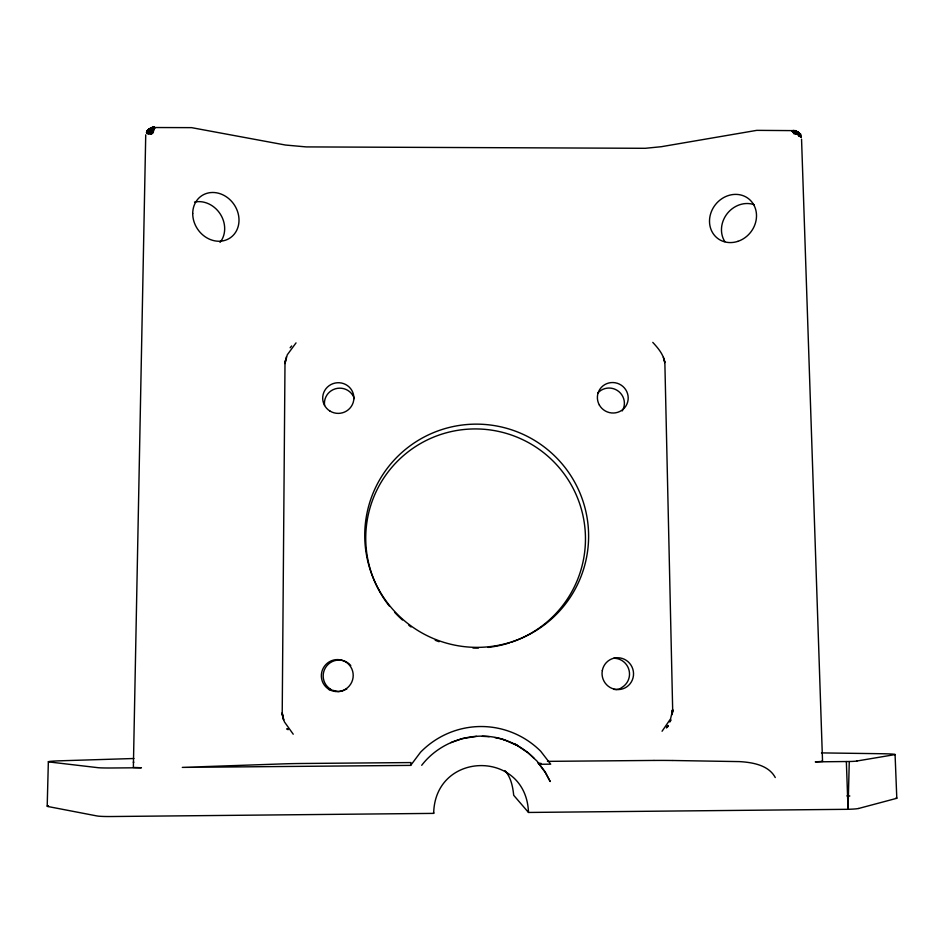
<?xml version="1.0" encoding="UTF-8"?>
<svg xmlns="http://www.w3.org/2000/svg" width="944" height="944" viewBox="0 0 944 944"><rect width="100%" height="100%" fill="white"/><g stroke="black" fill="none" stroke-linecap="round" stroke-linejoin="round"><path stroke-width="1.42" d="M133.918 758.504L60.853 760.781A17.96 0.767 -1.1 0 0 49.053 761.95L97.893 767.673A19.293 0.873 -1 0 0 112.737 767.979L141.435 767.755L133.364 767.437L145.73 134.827M47.2 806.129L48.356 761.69M792.677 131.617L800.276 135.488L798.258 132.597L792.217 131.039L796.547 131.334L800.323 136.656C799.804 133.092 795.898 129.446 792.217 131.039C799.297 131.299 807.557 139.075 792.217 131.039L797.656 131.948L800.217 134.544L801.137 137.081L798.707 132.75L794.034 130.626L756.769 130.355L661.284 146.709L645.295 148.302L306.198 146.91L285.454 145.034L191.538 127.641L153.4 127.523L149.317 129.057L146.403 132.573L150.415 128.408L154.946 127.983C151.937 126.413 144.467 130.815 147.972 133.623C159.253 124.03 152.421 125.611 146.757 132.349C147.111 127.735 161.813 125.918 150.049 128.691C141.871 136.349 150.533 126.461 154.25 127.475M504.993 770.611C510.928 777.372 512.804 786.588 513.701 795.296L528.487 812.454L848.054 809.303L849.27 761.501L815.286 761.855L822.543 761.407L801.55 139.134M154.698 127.593C151.559 126.826 149.624 131.629 151.488 133.836C155.323 125.021 154.167 127.121 150.662 134.107M147.972 133.623L149.73 129.363L154.073 127.782L150.131 128.573L146.662 132.254L151.89 131.133L153.376 132.172L152.645 132.962L151.772 133.682L151.134 132.88L151.394 129.54L154.438 127.464M150.757 128.254C146.143 129.564 151.524 132.715 153.294 130.461C156.598 122.649 140.219 134.544 151.677 132.809L152.385 133.08C155.548 128.95 153.058 126.154 149.069 129.269M154.627 128.219C153.247 131.192 148.326 127.995 146.863 131.7M410.664 765.395L410.947 762.563L301.844 763.495A37.689 1.817 -0.7 0 0 283.011 763.885L182.298 767.389L410.664 765.395L420.54 752.226A86.966 85.338 -86.8 0 1 540.664 751.2L550.682 764.168L539.697 764.262L538.493 763.484M153.518 127.593L150.698 129.564L150.297 133.812L153.471 130.838L149.046 130.484L146.662 132.254M291.637 345.952L290.127 347.77M48.002 806.53L96.831 815.923A19.376 1.451 -1.4 0 0 111.628 816.525L433.674 813.386C434.889 750.374 526.245 749.288 528.487 812.454M296.027 342.896L287.259 354.838L284.994 363.558L282.209 714.03L284.404 721.853L293.23 734.208M151.772 133.682L152.55 128.443L154.58 127.7C149.187 126.107 145.376 133.954 152.81 131.7L152.48 129.67L154.155 128.207L152.244 128.915L148.527 133.871L149.825 129.564L153.86 127.924L149.73 129.363L146.886 132.667L150.049 128.691L153.778 128.75C152.94 126.826 147.488 130.579 147.134 132.998L149.919 128.75L153.931 127.853C149.919 126.921 148.314 131.228 152.893 130.213L154.379 128.573M153.612 127.77L154.202 127.617L152.692 129.824L152.645 132.962L150.415 132.726L149.176 134.072L150.002 129.765L153.86 127.924M667.809 726.75L667.833 725.417L666.429 727.93L667.998 725.901M800.323 136.656L800.465 135.157L797.574 133.977L795.804 131.299L792.441 130.827L797.291 131.759L798.058 132.774L797.574 133.977M285.312 360.384L284.994 363.558L286.374 356.797M794.329 130.992L793.88 131.806C791.414 129.517 794.6 130.13 795.875 133.588L796.854 131.594L792.901 130.803L797.951 132.148L800.5 135.889L798.742 135.157C799.851 131.546 790.706 129.116 793.951 132.656C796.382 134.508 797.527 129.068 793.172 130.874L795.214 131.157L796.736 133.812L797.291 131.759L793.408 130.65M793.585 133.493C799.285 129.564 787.921 130.225 797.951 132.148M504.167 739.978L504.226 739.73C474.797 729.924 440.529 740.757 421.708 765.301M148.586 129.658L146.757 132.927L148.822 129.741M798.341 134.178L798.388 132.526M798.742 135.157L799.037 133.21C786.989 127.959 802.164 132.278 797.161 134.036C803.863 139.004 794.482 129.647 793.267 130.685M669.957 721.322L669.733 722.007L671.113 720.024M516.167 745.087L504.226 739.73M147.335 133.552L149.73 130.355L153.978 128.054L147.335 133.552L148.42 130.673L153.919 127.523M153.848 128.018L150.238 129.953L149.624 133.021L153.53 128.585M149.589 132.998L153.612 129.694L149.412 129.245M527.141 752.215L516.274 744.851M147.028 131.983L150.721 128.514L153.27 128.113M150.415 132.726L153.612 129.694M662.063 731.234L670.57 718.821L672.671 709.817L664.895 364.372C664.564 355.676 658.428 348.466 652.788 342.389M793.88 131.806L795.249 130.945L793.621 130.685L796.358 131.44L795.591 132.703L793.373 131.959L796.099 133.482L797.35 132.455L796.866 131.487L794.376 131.074M793.845 131.676L794.742 130.838L793.184 130.638M151.925 132.762L153.376 132.172M151.488 133.836L152.385 133.08L152.067 129.647L153.919 128.101L150.91 129.175L147.712 132.089L147.5 133.316L152.81 128.254M797.161 134.036C802.211 134.603 794.518 129.812 792.217 131.039M799.32 136.467L797.833 133.552L794.223 131.417M154.391 128.242L150.285 133.092L150.556 130.119L152.999 128.419M153.329 128.537L151.382 130.343L151.677 132.809M153.778 128.75L149.435 132.077L147.311 132.656C158.285 123.593 147.889 128.054 148.031 133.128L148.68 133.151L149.919 129.092L154.309 127.711L151.241 128.065M450.76 742.645L462.359 738.597L476.531 736.355M152.904 127.664L150.474 128.986L149.435 132.077L152.527 132.195M153.86 128.962L151.701 128.443L153.329 127.641M858.533 808.489L896.34 798.412M856.798 761.029L894.617 754.657A17.629 0.743 0.2 0 0 881.755 753.725L821.481 752.899M793.279 130.956L794.883 130.838M792.901 130.803L793.821 130.72M346.719 689.25L345.905 689.297A15.942 15.765 -58.1 0 1 338.341 691.551L328.571 689.38L330.801 689.356A15.765 15.588 -58.2 0 1 326.895 665.721A15.765 15.588 -58.2 0 1 350.779 665.544M482.207 736.308L489.204 736.674M547.473 761.36L653.991 760.439M538.316 763.366L540.983 763.342M153.129 127.558L153.719 127.558M672.836 760.498L739.482 761.607C752.321 762.351 768.628 765.018 775.26 777.537M846.91 795.922L849.824 795.993M821.74 761.253L822.543 761.407M494.857 737.571C509.677 740.131 523.767 747.624 534.198 758.469M794.211 133.895L793.267 132.172L795.733 133.706L792.972 131.322L799.379 133.458L799.143 136.219L799.769 136.243L799.969 134.26L795.591 132.703M800.359 134.85L797.409 132.243L793.267 131.122M794.978 131.428L793.161 131.204L799.084 133.517L800.37 135.169L792.712 131.369M154.309 127.711C151.713 126.756 148.987 129.529 152.692 129.824M792.972 131.322L795.922 132.443L798.825 135.511L799.497 134.898L799.061 133.246L793.939 130.886M795.06 130.803L795.662 131.617L794.116 132.738L794.99 133.246L794.636 131.759M795.403 131.535L800.276 135.488M794.01 131.594L796.441 133.281M798.211 134.614L800.064 135.818M794.482 133.446L793.137 132.443M794.624 132.172L796.099 133.482M527.283 752.014L536.924 761.006L544.9 771.543L550.199 781.526L545.49 772.747L539.449 764.534M793.515 131.841L795.344 133.954M538.163 762.634L539.697 764.262M663.384 357.375L664.741 361.835M800.854 136.125L801.137 137.081M664.128 359.511L664.788 362.732M282.28 714.431L283.53 719.8L282.221 712.779L282.846 717.688M433.544 812.288L433.674 813.386M895.077 754.527L896.8 798.211M846.355 761.56L848.054 809.303M654.039 760.451A37.406 1.77 -0.1 0 1 672.718 760.51M514.327 743.565A74.541 73.172 -86.6 0 1 517.725 745.595M194.535 202.075A24.969 21.736 55.2 0 1 220.389 214.217A24.969 21.736 55.2 0 1 220.035 242.407M724.85 241.64A24.686 22.042 -50.7 0 1 727.293 213.509A24.686 22.042 -50.7 0 1 754.221 204.695M133.635 762.363A24.745 1.086 -0.9 0 1 133.67 761.985M856.928 761.029A19.01 0.885 0.3 0 1 849.482 761.513M597.8 393.046A15.198 14.903 28.6 0 1 622.226 410.935M324.594 405.46A15.305 15.057 -7.9 0 1 354.33 398.639M613.789 658.251A15.659 15.423 66.9 0 1 622.143 687.279L619.642 688.978L616.326 689.545A15.836 15.588 66.7 0 1 613.647 689.297M389.247 605.965A109.941 109.48 24.8 0 1 417.85 445.108A109.941 109.48 24.8 0 1 574.979 492.095A109.941 109.48 24.8 0 1 510.952 642.345M509.654 642.781A109.941 109.48 24.8 0 1 488.107 647.395M478.455 648.044A109.941 109.48 24.8 0 1 472.932 648.021M439.09 641.719A109.941 109.48 24.8 0 1 435.219 640.268M411.065 626.958A109.941 109.48 24.8 0 1 408.846 625.306M402.463 620.019A109.941 109.48 24.8 0 1 394.604 612.267M48.109 806.518A18.03 1.215 -1.3 0 1 48.474 805.68M896.163 797.798A17.7 1.18 0.5 0 1 896.281 798.412M858.485 808.477A19.081 1.392 0.5 0 1 848.007 809.291M672.553 711.446L672.045 714.691L672.588 709.805L672.364 713.086L672.588 709.805L672.553 711.446M287.448 728.721L286.705 728.98L288.121 729.677L287.448 728.721M330.011 411.088A15.6 15.328 -7.7 0 0 353.87 398.533A15.6 15.328 -7.7 0 0 330.978 384.538A15.6 15.328 -7.7 0 0 330.011 411.088M378.768 589.528A112.017 111.534 24.5 0 0 572.619 593.564A112.017 111.534 24.5 0 0 478.643 424.163A112.017 111.534 24.5 0 0 378.768 589.528M599.334 404.988A15.482 15.175 28.5 0 0 626.025 405.814A15.482 15.175 28.5 0 0 613.01 382.544A15.482 15.175 28.5 0 0 599.334 404.988M602.319 670.5A15.965 15.706 66.6 0 0 622.969 688.766A15.965 15.706 66.6 0 0 628.09 661.744A15.965 15.706 66.6 0 0 602.319 670.5M342.176 690.784A16.072 15.883 -58 0 0 347.958 663.597A16.072 15.883 -58 0 0 321.692 672.411A16.072 15.883 -58 0 0 342.176 690.784M192.718 213.438A25.429 21.995 55.6 0 0 227.303 239.493A25.429 21.995 55.6 0 0 227.563 197.674A25.429 21.995 55.6 0 0 192.718 213.438M737.889 241.345A25.158 22.385 -51.3 0 0 750.48 200.423A25.158 22.385 -51.3 0 0 710.655 213.686A25.158 22.385 -51.3 0 0 737.889 241.345"/></g></svg>
